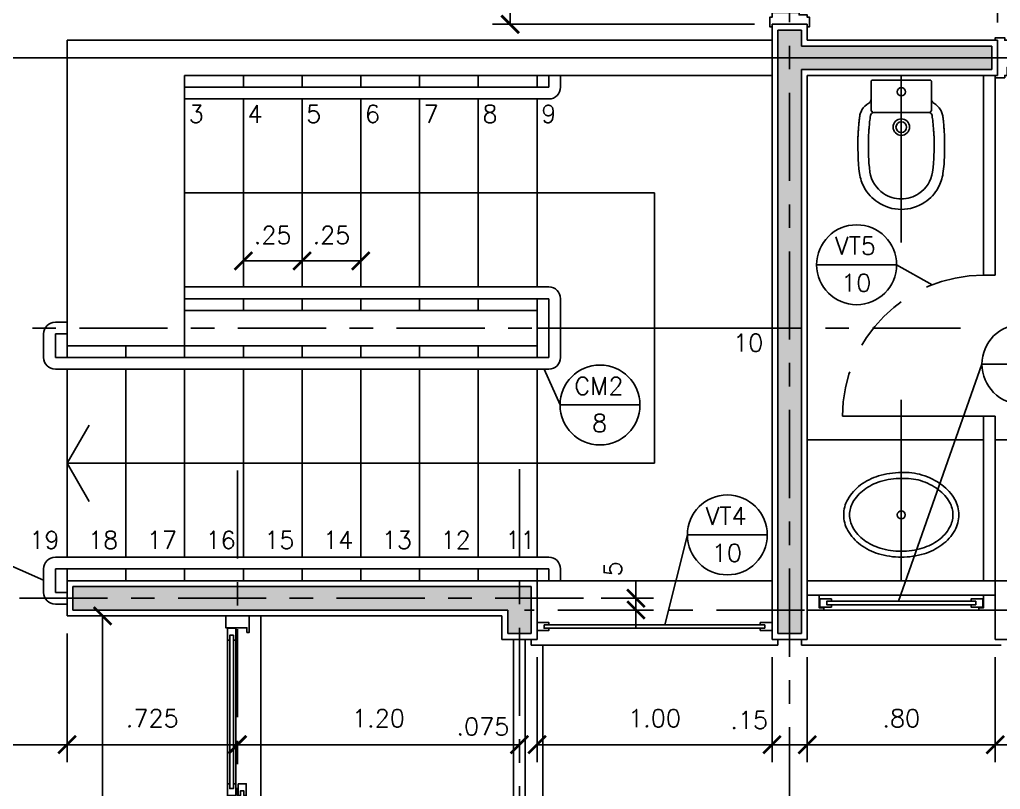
# Model space of a CAD drawing. Header units: millimetres. Extents: x 128 to 761, y 122 to 191.
# Drawn here: x 211.787 to 215.961, y 127.274 to 130.55 of the extents above; entities that cross this region are included whole.
import ezdxf

# ---------------------------------------------------------------- set-up
doc = ezdxf.new("R2010")
doc.units = ezdxf.units.MM
doc.linetypes.add('CENTER', pattern=[0.6, 0.375, -0.075, 0.075, -0.075])
doc.linetypes.add('HIDDEN', pattern=[0.375, 0.25, -0.125])
for name, color, linetype in [('ALV', 5, 'Continuous'), ('CAIX', 2, 'Continuous'), ('CAIXN', 7, 'Continuous'), ('COTAS', 1, 'Continuous'), ('EIXOS', 141, 'CENTER'), ('LVISTA02', 1, 'Continuous'), ('NOTAS', 2, 'Continuous'), ('PEÇAS', 7, 'Continuous'), ('PEÇAS50', 8, 'Continuous'), ('REVEST', 2, 'Continuous'), ('SOLID', 8, 'Continuous')]:
    doc.layers.add(name, color=color, linetype=linetype)
doc.styles.add('60-50', font='romans.shx', dxfattribs={"height": 0.075})
doc.dimstyles.new('50', dxfattribs={"dimtxt": 0.1, "dimasz": 2.5, "dimexe": 1.25, "dimexo": 0.625, "dimgap": 0.075, "dimtad": 1, "dimzin": 0, "dimdsep": 46, "dimtxsty": '60-50', "dimcen": 2.5, "dimclrt": 3, "dimadec": 0, "dimazin": 0, "dimtfac": 1, "dimtmove": 0, "dimatfit": 3, "dimfxl": 1, "dimarcsym": 0})

# ---------------------------------------------------------------- blocks, each defined once
blk = doc.blocks.new('_ARCHTICK')
at = {"color": 0, "linetype": 'ByBlock', "const_width": 0.15}
blk.add_lwpolyline([(-0.5, -0.5), (0.5, 0.5)], dxfattribs=at)
blk = doc.blocks.new('*D217')
at = {"layer": 'COTAS', "color": 0, "lineweight": -2}
for p, q in [((211.2073, 130.3871), (221.2799, 130.3871)), ((221.2049, 128.0371), (221.2049, 130.3871))]:
    blk.add_line(p, q, dxfattribs=at)
at = {"layer": 'DEFPOINTS', "color": 0}
for p in [(211.1323, 130.3871), (221.2049, 130.3871), (221.4206, 128.0371)]:
    blk.add_point(p, dxfattribs=at)
at = {"layer": 'COTAS', "color": 0, "lineweight": -2, "xscale": 0.075, "yscale": 0.075, "zscale": 0.075}
for p, rotation in [((221.2049, 130.3871), 90), ((221.2049, 128.0371), 270)]:
    blk.add_blockref('_ARCHTICK', p, dxfattribs=dict(at, rotation=rotation))
at = {"layer": 'COTAS', "color": 3, "insert": (221.0924, 129.2121), "char_height": 0.075, "attachment_point": 5, "rotation": 90, "style": '60-50'}
blk.add_mtext('2.35', dxfattribs=at)
blk = doc.blocks.new('*D218')
at = {"layer": 'COTAS', "color": 0, "lineweight": -2}
for p, q in [((214.4099, 128.0871), (214.4099, 128.1621)), ((214.2611, 128.0871), (214.4849, 128.0871)), ((214.4099, 128.0871), (214.4099, 128.0371)), ((214.2611, 128.0371), (214.4849, 128.0371)), ((214.4099, 128.0371), (214.4099, 127.9621))]:
    blk.add_line(p, q, dxfattribs=at)
at = {"layer": 'DEFPOINTS', "color": 0}
for p in [(214.1861, 128.0871), (214.1861, 128.0371), (214.4099, 128.0371)]:
    blk.add_point(p, dxfattribs=at)
at = {"layer": 'COTAS', "color": 0, "lineweight": -2, "xscale": 0.075, "yscale": 0.075, "zscale": 0.075}
for p, rotation in [((214.4099, 128.0871), 270), ((214.4099, 128.0371), 90)]:
    blk.add_blockref('_ARCHTICK', p, dxfattribs=dict(at, rotation=rotation))
at = {"layer": 'COTAS', "color": 3, "insert": (214.3116, 128.2126), "char_height": 0.075, "attachment_point": 5, "rotation": 90, "style": '60-50'}
blk.add_mtext('5', dxfattribs=at)
blk = doc.blocks.new('*D242')
at = {"layer": 'COTAS', "color": 0, "lineweight": -2}
for p, q in [((215.949, 130.5371), (215.949, 130.969)), ((215.064, 130.894), (215.949, 130.894))]:
    blk.add_line(p, q, dxfattribs=at)
at = {"layer": 'DEFPOINTS', "color": 0}
for p in [(215.064, 130.894), (215.949, 130.894), (215.949, 130.4621)]:
    blk.add_point(p, dxfattribs=at)
at = {"layer": 'COTAS', "color": 0, "lineweight": -2, "xscale": 0.075, "yscale": 0.075, "zscale": 0.075, "rotation": 180}
blk.add_blockref('_ARCHTICK', (215.064, 130.894), dxfattribs=at)
at = {"layer": 'COTAS', "color": 0, "lineweight": -2, "xscale": 0.075, "yscale": 0.075, "zscale": 0.075}
blk.add_blockref('_ARCHTICK', (215.949, 130.894), dxfattribs=at)
at = {"layer": 'COTAS', "color": 3, "insert": (215.5065, 131.0065), "char_height": 0.075, "attachment_point": 5, "style": '60-50'}
blk.add_mtext('.885', dxfattribs=at)
blk = doc.blocks.new('*D243')
at = {"layer": 'COTAS', "color": 0, "lineweight": -2}
for p, q in [((216.749, 130.5371), (216.749, 130.969)), ((215.949, 130.894), (216.749, 130.894))]:
    blk.add_line(p, q, dxfattribs=at)
at = {"layer": 'DEFPOINTS', "color": 0}
for p in [(216.749, 130.894), (215.949, 130.4621), (216.749, 130.4621)]:
    blk.add_point(p, dxfattribs=at)
at = {"layer": 'COTAS', "color": 0, "lineweight": -2, "xscale": 0.075, "yscale": 0.075, "zscale": 0.075, "rotation": 180}
blk.add_blockref('_ARCHTICK', (215.949, 130.894), dxfattribs=at)
at = {"layer": 'COTAS', "color": 0, "lineweight": -2, "xscale": 0.075, "yscale": 0.075, "zscale": 0.075}
blk.add_blockref('_ARCHTICK', (216.749, 130.894), dxfattribs=at)
at = {"layer": 'COTAS', "color": 3, "insert": (216.349, 131.0065), "char_height": 0.075, "attachment_point": 5, "style": '60-50'}
blk.add_mtext('.80', dxfattribs=at)
blk = doc.blocks.new('*D246')
at = {"layer": 'COTAS', "color": 0, "lineweight": -2}
for p, q in [((211.989, 127.9371), (211.989, 127.3892)), ((210.914, 127.4642), (211.989, 127.4642))]:
    blk.add_line(p, q, dxfattribs=at)
at = {"layer": 'DEFPOINTS', "color": 0}
for p in [(210.914, 128.5234), (211.989, 128.0121), (211.989, 127.4642)]:
    blk.add_point(p, dxfattribs=at)
at = {"layer": 'COTAS', "color": 0, "lineweight": -2, "xscale": 0.075, "yscale": 0.075, "zscale": 0.075, "rotation": 180}
blk.add_blockref('_ARCHTICK', (210.914, 127.4642), dxfattribs=at)
at = {"layer": 'COTAS', "color": 0, "lineweight": -2, "xscale": 0.075, "yscale": 0.075, "zscale": 0.075}
blk.add_blockref('_ARCHTICK', (211.989, 127.4642), dxfattribs=at)
at = {"layer": 'COTAS', "color": 3, "insert": (211.4515, 127.5767), "char_height": 0.075, "attachment_point": 5, "style": '60-50'}
blk.add_mtext('1.075', dxfattribs=at)
blk = doc.blocks.new('*D247')
at = {"layer": 'COTAS', "color": 0, "lineweight": -2}
blk.add_line((211.989, 127.4642), (212.714, 127.4642), dxfattribs=at)
at = {"layer": 'DEFPOINTS', "color": 0}
for p in [(211.989, 128.0121), (212.714, 127.4642), (212.714, 127.4642)]:
    blk.add_point(p, dxfattribs=at)
at = {"layer": 'COTAS', "color": 0, "lineweight": -2, "xscale": 0.075, "yscale": 0.075, "zscale": 0.075, "rotation": 180}
blk.add_blockref('_ARCHTICK', (211.989, 127.4642), dxfattribs=at)
at = {"layer": 'COTAS', "color": 0, "lineweight": -2, "xscale": 0.075, "yscale": 0.075, "zscale": 0.075}
blk.add_blockref('_ARCHTICK', (212.714, 127.4642), dxfattribs=at)
at = {"layer": 'COTAS', "color": 3, "insert": (212.3515, 127.5767), "char_height": 0.075, "attachment_point": 5, "style": '60-50'}
blk.add_mtext('.725', dxfattribs=at)
blk = doc.blocks.new('*D248')
at = {"layer": 'COTAS', "color": 0, "lineweight": -2}
blk.add_line((212.714, 127.4642), (213.914, 127.4642), dxfattribs=at)
at = {"layer": 'DEFPOINTS', "color": 0}
for p in [(212.714, 127.4642), (213.914, 127.4642), (213.914, 127.4642)]:
    blk.add_point(p, dxfattribs=at)
at = {"layer": 'COTAS', "color": 0, "lineweight": -2, "xscale": 0.075, "yscale": 0.075, "zscale": 0.075, "rotation": 180}
blk.add_blockref('_ARCHTICK', (212.714, 127.4642), dxfattribs=at)
at = {"layer": 'COTAS', "color": 0, "lineweight": -2, "xscale": 0.075, "yscale": 0.075, "zscale": 0.075}
blk.add_blockref('_ARCHTICK', (213.914, 127.4642), dxfattribs=at)
at = {"layer": 'COTAS', "color": 3, "insert": (213.314, 127.5767), "char_height": 0.075, "attachment_point": 5, "style": '60-50'}
blk.add_mtext('1.20', dxfattribs=at)
blk = doc.blocks.new('*D249')
at = {"layer": 'COTAS', "color": 0, "lineweight": -2}
for p, q in [((213.989, 127.8371), (213.989, 127.3892)), ((213.914, 127.4642), (213.839, 127.4642)), ((213.989, 127.4642), (214.064, 127.4642))]:
    blk.add_line(p, q, dxfattribs=at)
at = {"layer": 'DEFPOINTS', "color": 0}
for p in [(213.989, 127.9121), (213.914, 127.4642), (213.989, 127.4642)]:
    blk.add_point(p, dxfattribs=at)
at = {"layer": 'COTAS', "color": 0, "lineweight": -2, "xscale": 0.075, "yscale": 0.075, "zscale": 0.075}
blk.add_blockref('_ARCHTICK', (213.914, 127.4642), dxfattribs=at)
at = {"layer": 'COTAS', "color": 0, "lineweight": -2, "xscale": 0.075, "yscale": 0.075, "zscale": 0.075, "rotation": 180}
blk.add_blockref('_ARCHTICK', (213.989, 127.4642), dxfattribs=at)
at = {"layer": 'COTAS', "color": 3, "insert": (213.7587, 127.5416), "char_height": 0.075, "attachment_point": 5, "style": '60-50'}
blk.add_mtext('.075', dxfattribs=at)
blk = doc.blocks.new('*D250')
at = {"layer": 'COTAS', "color": 0, "lineweight": -2}
for p, q in [((214.989, 127.8371), (214.989, 127.3892)), ((213.989, 127.4642), (214.989, 127.4642))]:
    blk.add_line(p, q, dxfattribs=at)
at = {"layer": 'DEFPOINTS', "color": 0}
for p in [(213.989, 127.9121), (214.989, 127.9121), (214.989, 127.4642)]:
    blk.add_point(p, dxfattribs=at)
at = {"layer": 'COTAS', "color": 0, "lineweight": -2, "xscale": 0.075, "yscale": 0.075, "zscale": 0.075, "rotation": 180}
blk.add_blockref('_ARCHTICK', (213.989, 127.4642), dxfattribs=at)
at = {"layer": 'COTAS', "color": 0, "lineweight": -2, "xscale": 0.075, "yscale": 0.075, "zscale": 0.075}
blk.add_blockref('_ARCHTICK', (214.989, 127.4642), dxfattribs=at)
at = {"layer": 'COTAS', "color": 3, "insert": (214.489, 127.5767), "char_height": 0.075, "attachment_point": 5, "style": '60-50'}
blk.add_mtext('1.00', dxfattribs=at)
blk = doc.blocks.new('*D251')
at = {"layer": 'COTAS', "color": 0, "lineweight": -2}
for p, q in [((215.139, 127.8371), (215.139, 127.3892)), ((214.989, 127.4642), (215.139, 127.4642))]:
    blk.add_line(p, q, dxfattribs=at)
at = {"layer": 'DEFPOINTS', "color": 0}
for p in [(214.989, 127.9121), (215.139, 127.9121), (215.139, 127.4642)]:
    blk.add_point(p, dxfattribs=at)
at = {"layer": 'COTAS', "color": 0, "lineweight": -2, "xscale": 0.075, "yscale": 0.075, "zscale": 0.075, "rotation": 180}
blk.add_blockref('_ARCHTICK', (214.989, 127.4642), dxfattribs=at)
at = {"layer": 'COTAS', "color": 0, "lineweight": -2, "xscale": 0.075, "yscale": 0.075, "zscale": 0.075}
blk.add_blockref('_ARCHTICK', (215.139, 127.4642), dxfattribs=at)
at = {"layer": 'COTAS', "color": 3, "insert": (214.8918, 127.5693), "char_height": 0.075, "attachment_point": 5, "style": '60-50'}
blk.add_mtext('.15', dxfattribs=at)
blk = doc.blocks.new('*D252')
at = {"layer": 'COTAS', "color": 0, "lineweight": -2}
for p, q in [((215.939, 127.8371), (215.939, 127.3892)), ((215.139, 127.4642), (215.939, 127.4642))]:
    blk.add_line(p, q, dxfattribs=at)
at = {"layer": 'DEFPOINTS', "color": 0}
for p in [(215.139, 127.9121), (215.939, 127.9121), (215.939, 127.4642)]:
    blk.add_point(p, dxfattribs=at)
at = {"layer": 'COTAS', "color": 0, "lineweight": -2, "xscale": 0.075, "yscale": 0.075, "zscale": 0.075, "rotation": 180}
blk.add_blockref('_ARCHTICK', (215.139, 127.4642), dxfattribs=at)
at = {"layer": 'COTAS', "color": 0, "lineweight": -2, "xscale": 0.075, "yscale": 0.075, "zscale": 0.075}
blk.add_blockref('_ARCHTICK', (215.939, 127.4642), dxfattribs=at)
at = {"layer": 'COTAS', "color": 3, "insert": (215.539, 127.5767), "char_height": 0.075, "attachment_point": 5, "style": '60-50'}
blk.add_mtext('.80', dxfattribs=at)
blk = doc.blocks.new('*D253')
at = {"layer": 'COTAS', "color": 0, "lineweight": -2}
for p, q in [((216.939, 127.8371), (216.939, 127.3892)), ((215.939, 127.4642), (216.939, 127.4642))]:
    blk.add_line(p, q, dxfattribs=at)
at = {"layer": 'DEFPOINTS', "color": 0}
for p in [(215.939, 127.9121), (216.939, 127.9121), (216.939, 127.4642)]:
    blk.add_point(p, dxfattribs=at)
at = {"layer": 'COTAS', "color": 0, "lineweight": -2, "xscale": 0.075, "yscale": 0.075, "zscale": 0.075, "rotation": 180}
blk.add_blockref('_ARCHTICK', (215.939, 127.4642), dxfattribs=at)
at = {"layer": 'COTAS', "color": 0, "lineweight": -2, "xscale": 0.075, "yscale": 0.075, "zscale": 0.075}
blk.add_blockref('_ARCHTICK', (216.939, 127.4642), dxfattribs=at)
at = {"layer": 'COTAS', "color": 3, "insert": (216.439, 127.5767), "char_height": 0.075, "attachment_point": 5, "style": '60-50'}
blk.add_mtext('1.00', dxfattribs=at)
blk = doc.blocks.new('*D278')
at = {"layer": 'COTAS', "color": 0, "lineweight": -2}
for p, q in [((212.739, 129.4871), (212.739, 129.5979)), ((212.989, 129.4871), (212.989, 129.5979)), ((212.739, 129.5229), (212.989, 129.5229))]:
    blk.add_line(p, q, dxfattribs=at)
at = {"layer": 'DEFPOINTS', "color": 0}
for p in [(212.989, 129.5229), (212.739, 129.4121), (212.989, 129.4121)]:
    blk.add_point(p, dxfattribs=at)
at = {"layer": 'COTAS', "color": 0, "lineweight": -2, "xscale": 0.075, "yscale": 0.075, "zscale": 0.075, "rotation": 180}
blk.add_blockref('_ARCHTICK', (212.739, 129.5229), dxfattribs=at)
at = {"layer": 'COTAS', "color": 0, "lineweight": -2, "xscale": 0.075, "yscale": 0.075, "zscale": 0.075}
blk.add_blockref('_ARCHTICK', (212.989, 129.5229), dxfattribs=at)
at = {"layer": 'COTAS', "color": 3, "insert": (212.864, 129.6325), "char_height": 0.075, "attachment_point": 5, "style": '60-50'}
blk.add_mtext('.25', dxfattribs=at)
blk = doc.blocks.new('*D279')
at = {"layer": 'COTAS', "color": 0, "lineweight": -2}
for p, q in [((213.239, 129.4871), (213.239, 129.5979)), ((212.989, 129.5229), (213.239, 129.5229))]:
    blk.add_line(p, q, dxfattribs=at)
at = {"layer": 'DEFPOINTS', "color": 0}
for p in [(213.239, 129.5229), (212.989, 129.4121), (213.239, 129.4121)]:
    blk.add_point(p, dxfattribs=at)
at = {"layer": 'COTAS', "color": 0, "lineweight": -2, "xscale": 0.075, "yscale": 0.075, "zscale": 0.075, "rotation": 180}
blk.add_blockref('_ARCHTICK', (212.989, 129.5229), dxfattribs=at)
at = {"layer": 'COTAS', "color": 0, "lineweight": -2, "xscale": 0.075, "yscale": 0.075, "zscale": 0.075}
blk.add_blockref('_ARCHTICK', (213.239, 129.5229), dxfattribs=at)
at = {"layer": 'COTAS', "color": 3, "insert": (213.114, 129.6325), "char_height": 0.075, "attachment_point": 5, "style": '60-50'}
blk.add_mtext('.25', dxfattribs=at)
blk = doc.blocks.new('*D291')
at = {"layer": 'COTAS', "color": 0, "lineweight": -2}
for p, q in [((213.8746, 131.4296), (213.8746, 130.5296)), ((214.914, 130.5296), (213.7996, 130.5296))]:
    blk.add_line(p, q, dxfattribs=at)
at = {"layer": 'DEFPOINTS', "color": 0}
for p in [(214.989, 131.4296), (213.8746, 130.5296), (214.989, 130.5296)]:
    blk.add_point(p, dxfattribs=at)
at = {"layer": 'COTAS', "color": 0, "lineweight": -2, "xscale": 0.075, "yscale": 0.075, "zscale": 0.075}
for p, rotation in [((213.8746, 131.4296), 90), ((213.8746, 130.5296), 270)]:
    blk.add_blockref('_ARCHTICK', p, dxfattribs=dict(at, rotation=rotation))
at = {"layer": 'COTAS', "color": 3, "insert": (213.7621, 130.9796), "char_height": 0.075, "attachment_point": 5, "rotation": 90, "style": '60-50'}
blk.add_mtext('.90', dxfattribs=at)
blk = doc.blocks.new('*D293')
at = {"layer": 'COTAS', "color": 0, "lineweight": -2}
blk.add_line((212.1402, 125.1621), (212.1402, 128.0121), dxfattribs=at)
at = {"layer": 'DEFPOINTS', "color": 0}
for p in [(212.1402, 128.0121), (212.1402, 128.0121), (212.1402, 125.1621)]:
    blk.add_point(p, dxfattribs=at)
at = {"layer": 'COTAS', "color": 0, "lineweight": -2, "xscale": 0.075, "yscale": 0.075, "zscale": 0.075}
for p, rotation in [((212.1402, 128.0121), 90), ((212.1402, 125.1621), 270)]:
    blk.add_blockref('_ARCHTICK', p, dxfattribs=dict(at, rotation=rotation))
at = {"layer": 'COTAS', "color": 3, "insert": (212.0277, 126.5871), "char_height": 0.075, "attachment_point": 5, "rotation": 90, "style": '60-50'}
blk.add_mtext('2.85', dxfattribs=at)

msp = doc.modelspace()

# ---------------------------------------------------------------- hatches: boundary and pattern name
at = {"layer": 'SOLID'}
h = msp.add_hatch(color=256, dxfattribs=at)
h.paths.add_polyline_path([(215.014, 131.4871), (215.014, 131.4546), (215.114, 131.4546), (215.114, 135.8271), (215.014, 135.8271), (215.014, 131.5871), (211.964, 131.5871), (211.964, 131.4871)])
h.paths.add_polyline_path([(215.014, 127.9371), (215.114, 127.9371), (215.114, 130.3371), (215.924, 130.3371), (215.924, 130.4371), (215.114, 130.4371), (215.114, 130.5046), (215.014, 130.5046)])
h = msp.add_hatch(color=256, dxfattribs=at)
h.paths.add_polyline_path([(212.014, 128.1371), (212.014, 128.0371), (213.864, 128.0371), (213.864, 127.9371), (213.964, 127.9371), (213.964, 128.1371)])
h.paths.add_polyline_path([(209.064, 125.1371), (209.064, 124.9371), (212.764, 124.9371), (212.764, 125.1371)])

# ---------------------------------------------------------------- linework, layer by layer
at = {"layer": 'ALV'}
for p, q in [((215.014, 127.9371), (215.014, 130.5046)), ((215.014, 130.5046), (215.114, 130.5046)), ((215.114, 130.5046), (215.114, 130.4371)), ((215.924, 130.4371), (215.114, 130.4371)), ((215.924, 130.4371), (215.924, 130.3371)), ((215.114, 127.9371), (215.114, 130.3371)), ((215.924, 130.3371), (215.114, 130.3371)), ((212.014, 128.0371), (212.014, 128.1371)), ((213.964, 128.1371), (212.014, 128.1371)), ((213.964, 128.1371), (213.964, 127.9371)), ((213.864, 128.0371), (212.014, 128.0371)), ((213.864, 127.9371), (213.864, 128.0371)), ((213.964, 127.9371), (213.864, 127.9371)), ((215.114, 127.9371), (215.014, 127.9371))]:
    msp.add_line(p, q, dxfattribs=at)
at = {"layer": 'CAIX'}
for p, q in [((214.039, 130.2621), (214.039, 130.3121)), ((214.089, 130.2621), (214.089, 130.3121)), ((215.889, 130.3121), (215.889, 129.4621)), ((215.939, 130.3121), (215.939, 129.4621)), ((214.039, 130.2621), (212.489, 130.2621)), ((214.039, 130.2121), (212.489, 130.2121)), ((215.939, 129.4621), (215.889, 129.4621)), ((214.039, 129.4121), (212.489, 129.4121)), ((214.039, 129.3621), (212.489, 129.3621)), ((214.039, 129.3621), (214.039, 129.1121)), ((214.089, 129.3621), (214.089, 129.1121)), ((211.989, 129.2621), (211.939, 129.2621)), ((211.889, 129.1121), (211.889, 129.2121)), ((211.939, 129.1121), (211.939, 129.2121)), ((211.989, 129.2121), (211.939, 129.2121)), ((214.039, 129.1121), (211.939, 129.1121)), ((214.039, 129.0621), (211.939, 129.0621)), ((215.939, 128.8621), (215.289, 128.8621)), ((215.889, 128.8621), (215.889, 128.1621)), ((215.939, 128.8621), (215.939, 128.1621)), ((214.039, 128.2621), (211.939, 128.2621)), ((211.889, 128.2121), (211.889, 128.1121)), ((214.039, 128.2121), (211.939, 128.2121)), ((211.939, 128.2121), (211.939, 128.1121)), ((214.039, 128.2121), (214.039, 128.1621)), ((214.089, 128.2121), (214.089, 128.1621)), ((211.989, 128.1121), (211.939, 128.1121)), ((211.989, 128.0621), (211.939, 128.0621)), ((215.8362, 128.0746), (215.2417, 128.0746)), ((215.8362, 128.0596), (215.2417, 128.0596)), ((214.939, 127.9746), (214.039, 127.9746)), ((214.939, 127.9846), (214.989, 127.9846)), ((214.939, 127.9746), (214.939, 127.9846)), ((214.959, 127.9746), (214.939, 127.9746)), ((214.959, 127.9596), (214.959, 127.9746)), ((214.939, 127.9596), (214.039, 127.9596)), ((214.939, 127.9496), (214.939, 127.9596)), ((214.939, 127.9596), (214.959, 127.9596)), ((214.989, 127.9496), (214.939, 127.9496)), ((212.6815, 127.9096), (212.6815, 127.2977)), ((212.6965, 127.9096), (212.6965, 127.2977)), ((213.889, 125.0121), (213.889, 127.9121)), ((213.939, 124.9621), (213.939, 127.9121))]:
    msp.add_line(p, q, dxfattribs=at)
at = {"layer": 'CAIX', "color": 1}
for p, q in [((215.189, 128.0998), (215.889, 128.0998)), ((215.209, 128.0371), (215.869, 128.0371)), ((212.6715, 127.9096), (212.6715, 127.2977)), ((212.7065, 127.9096), (212.7065, 127.2977))]:
    msp.add_line(p, q, dxfattribs=at)
at = {"layer": 'CAIX'}
for points in [[(215.139, 130.5196), (215.149, 130.5196), (215.149, 130.5596), (215.139, 130.5596), (215.139, 130.5696), (215.104, 130.5696), (215.104, 130.5796), (214.989, 130.5796), (214.989, 130.5596), (214.979, 130.5596), (214.979, 130.5196), (214.989, 130.5196)], [(215.939, 130.3121), (215.939, 130.3021), (215.979, 130.3021), (215.979, 130.3121), (215.989, 130.3121), (215.989, 130.3471), (215.999, 130.3471), (215.999, 130.4621), (215.979, 130.4621), (215.979, 130.4721), (215.939, 130.4721), (215.939, 130.4621)], [(215.139, 128.0371), (215.209, 128.0371), (215.209, 128.0471), (215.189, 128.0471), (215.189, 128.0998), (215.139, 128.0998)], [(215.939, 128.0371), (215.869, 128.0371), (215.869, 128.0471), (215.889, 128.0471), (215.889, 128.0998), (215.939, 128.0998)], [(212.764, 128.0121), (212.764, 127.9421), (212.754, 127.9421), (212.754, 127.9621), (212.664, 127.9621), (212.664, 128.0121)]]:
    msp.add_lwpolyline(points, dxfattribs=at)
for points in [[(215.1917, 128.0846), (215.2417, 128.0846), (215.2417, 128.0746), (215.2217, 128.0746), (215.2217, 128.0596), (215.2417, 128.0596), (215.2417, 128.0496), (215.1917, 128.0496)], [(215.8862, 128.0846), (215.8362, 128.0846), (215.8362, 128.0746), (215.8562, 128.0746), (215.8562, 128.0596), (215.8362, 128.0596), (215.8362, 128.0496), (215.8862, 128.0496)], [(214.019, 127.9746), (214.039, 127.9746), (214.039, 127.9846), (213.989, 127.9846), (213.989, 127.9496), (214.039, 127.9496), (214.039, 127.9596), (214.019, 127.9596)], [(212.7065, 127.9596), (212.7065, 127.9096), (212.6965, 127.9096), (212.6965, 127.9296), (212.6815, 127.9296), (212.6815, 127.9096), (212.6715, 127.9096), (212.6715, 127.9596)], [(212.7065, 127.2477), (212.7065, 127.2977), (212.6965, 127.2977), (212.6965, 127.2777), (212.6815, 127.2777), (212.6815, 127.2977), (212.6715, 127.2977), (212.6715, 127.2477)], [(212.7165, 127.2977), (212.7165, 127.2477), (212.7265, 127.2477), (212.7265, 127.2677), (212.7415, 127.2677), (212.7415, 127.2477), (212.7515, 127.2477), (212.7515, 127.2977)]]:
    msp.add_lwpolyline(points, close=True, dxfattribs=at)
for centre, start, end in [((214.039, 130.2621), 270, 0), ((214.039, 129.3621), 360, 90), ((211.939, 129.2121), 90, 180), ((211.939, 129.1121), 180, 270), ((214.039, 129.1121), 270, 0), ((211.939, 128.2121), 90, 180), ((214.039, 128.2121), 360, 90), ((211.939, 128.1121), 180, 270)]:
    msp.add_arc(centre, 0.05, start, end, dxfattribs=at)
at = {"layer": 'CAIX', "color": 8, "linetype": 'HIDDEN'}
msp.add_arc((215.889, 128.8621), 0.6, 90, 180, dxfattribs=at)
at = {"layer": 'CAIXN', "color": 8, "ltscale": 0.5}
for p, q in [((215.1789, 129.5063), (215.5189, 129.5063)), ((215.5189, 129.5063), (215.6704, 129.4209)), ((214.0868, 128.9097), (214.0186, 129.0621)), ((215.8823, 129.0832), (215.5268, 128.0746)), ((215.8823, 129.0832), (216.2223, 129.0832)), ((214.0868, 128.9097), (214.4268, 128.9097)), ((214.6286, 128.3569), (214.5329, 127.9746)), ((214.6286, 128.3569), (214.9686, 128.3569)), ((211.5624, 128.3084), (211.889, 128.1644))]:
    msp.add_line(p, q, dxfattribs=at)
for centre in [(215.3489, 129.5063), (216.0523, 129.0832), (214.2568, 128.9097), (214.7986, 128.3569)]:
    msp.add_circle(centre, 0.17, dxfattribs=at)
at = {"layer": 'EIXOS'}
for p, q in [((215.064, 124.4635), (215.064, 137.9504)), ((221.2022, 130.3871), (208.1417, 130.3871)), ((215.7911, 129.2371), (211.2281, 129.2371)), ((212.714, 128.6311), (212.714, 124.4648)), ((213.914, 128.6371), (213.914, 124.4635)), ((214.1861, 128.0871), (211.3527, 128.0871)), ((221.2022, 128.0371), (213.9349, 128.0371))]:
    msp.add_line(p, q, dxfattribs=at)
at = {"layer": 'LVISTA02', "color": 2}
for p, q in [((211.989, 129.1621), (211.989, 130.4621)), ((214.989, 130.4621), (211.989, 130.4621)), ((214.989, 130.3121), (212.489, 130.3121)), ((212.489, 129.1621), (212.489, 130.3121)), ((213.989, 129.3121), (212.489, 129.3121)), ((213.989, 129.1621), (213.989, 129.3121)), ((213.989, 129.1621), (211.989, 129.1621))]:
    msp.add_line(p, q, dxfattribs=at)
at = {"layer": 'LVISTA02'}
for p, q in [((212.739, 130.2621), (212.739, 130.3121)), ((212.989, 130.2621), (212.989, 130.3121)), ((213.239, 130.2621), (213.239, 130.3121)), ((213.489, 130.2621), (213.489, 130.3121)), ((213.739, 130.2621), (213.739, 130.3121)), ((213.989, 130.2621), (213.989, 130.3121)), ((212.739, 129.4121), (212.739, 130.2121)), ((212.989, 129.4121), (212.989, 130.2121)), ((213.239, 129.4121), (213.239, 130.2121)), ((213.489, 129.4121), (213.489, 130.2121)), ((213.739, 129.4121), (213.739, 130.2121)), ((213.989, 129.4121), (213.989, 130.2121)), ((212.739, 129.3121), (212.739, 129.3621)), ((212.989, 129.3121), (212.989, 129.3621)), ((213.239, 129.3121), (213.239, 129.3621)), ((213.489, 129.3121), (213.489, 129.3621)), ((213.739, 129.3121), (213.739, 129.3621)), ((213.989, 129.3121), (213.989, 129.3621)), ((213.989, 129.2371), (214.989, 129.2371)), ((211.989, 129.1121), (211.989, 129.1621)), ((212.239, 129.1121), (212.239, 129.1621)), ((212.489, 129.1121), (212.489, 129.1621)), ((212.739, 129.1121), (212.739, 129.1621)), ((212.989, 129.1121), (212.989, 129.1621)), ((213.239, 129.1121), (213.239, 129.1621)), ((213.489, 129.1121), (213.489, 129.1621)), ((213.739, 129.1121), (213.739, 129.1621)), ((213.989, 129.1121), (213.989, 129.1621)), ((211.989, 128.2621), (211.989, 129.0621)), ((212.239, 128.2621), (212.239, 129.0621)), ((212.489, 128.2621), (212.489, 129.0621)), ((212.739, 128.2621), (212.739, 129.0621)), ((212.989, 128.2621), (212.989, 129.0621)), ((213.239, 128.2621), (213.239, 129.0621)), ((213.489, 128.2621), (213.489, 129.0621)), ((213.739, 128.2621), (213.739, 129.0621)), ((213.989, 128.2621), (213.989, 129.0621)), ((215.889, 128.7621), (215.139, 128.7621)), ((216.939, 128.7621), (215.939, 128.7621)), ((211.989, 128.1621), (211.989, 128.2121)), ((212.239, 128.1621), (212.239, 128.2121)), ((212.489, 128.1621), (212.489, 128.2121)), ((212.739, 128.1621), (212.739, 128.2121)), ((212.989, 128.1621), (212.989, 128.2121)), ((213.239, 128.1621), (213.239, 128.2121)), ((213.489, 128.1621), (213.489, 128.2121)), ((213.739, 128.1621), (213.739, 128.2121)), ((213.989, 128.1621), (213.989, 128.2121)), ((214.989, 128.1621), (213.989, 128.1621)), ((215.939, 128.1621), (215.139, 128.1621)), ((212.814, 128.0121), (212.814, 125.1371)), ((213.964, 127.9121), (213.964, 127.8871)), ((215.014, 127.9121), (215.014, 127.8871)), ((215.114, 127.9121), (215.114, 127.8871)), ((215.014, 127.8871), (213.964, 127.8871)), ((214.014, 124.8871), (214.014, 127.8871)), ((215.964, 127.8871), (215.114, 127.8871))]:
    msp.add_line(p, q, dxfattribs=at)
at = {"layer": 'NOTAS', "color": 7}
for p, q in [((212.489, 129.8121), (214.489, 129.8121)), ((214.489, 128.6621), (214.489, 129.8121)), ((211.989, 128.6621), (214.489, 128.6621))]:
    msp.add_line(p, q, dxfattribs=at)
at = {"layer": 'NOTAS'}
msp.add_lwpolyline([(212.0827, 128.4997), (211.989, 128.6621), (212.0827, 128.8245)], dxfattribs=at)
at = {"layer": 'PEÇAS', "color": 0, "linetype": 'ByBlock'}
for points in [[(215.539, 129.7421, 0.151271), (215.639, 129.7726, 0.125962), (215.6965, 129.8351, 0.09008), (215.7165, 129.8951), (215.719, 129.9151), (215.721, 129.9351, 0.004685), (215.7225, 129.9616, 0.00925), (215.723, 129.9751, 0.000115), (215.7234, 130.0132, 0.002343), (215.7235, 130.0151, 0.000782), (215.7235, 130.0281, 0.001444), (215.7235, 130.0351, 0.004804), (215.7233, 130.0455, 0.005206), (215.723, 130.0551, 0.005188), (215.7224, 130.0641, 0.002211), (215.721, 130.0851, 0.001932), (215.7203, 130.0934, 0.000736), (215.7185, 130.1151, 0.008336), (215.718, 130.1197, 0.001408), (215.7161, 130.1351, 0.000457), (215.7155, 130.1401, 0.054722), (215.7133, 130.1491, 0.029037), (215.7065, 130.1651, 0.123774), (215.6772, 130.1944, -0.261182), (215.667, 130.2101), (215.667, 130.2871, 0.439555), (215.6615, 130.2926), (215.539, 130.2926), (215.4165, 130.2926, 0.439555), (215.411, 130.2871), (215.411, 130.2101, -0.261182), (215.4007, 130.1944, 0.123774), (215.3715, 130.1651, 0.029037), (215.3646, 130.1491, 0.054722), (215.3625, 130.1401, 0.000457), (215.3618, 130.1351, 0.001408), (215.3599, 130.1197, 0.008336), (215.3595, 130.1151, 0.000736), (215.3576, 130.0934, 0.001932), (215.357, 130.0851, 0.002211), (215.3555, 130.0641, 0.005188), (215.355, 130.0551, 0.005206), (215.3546, 130.0455, 0.004804), (215.3545, 130.0351, 0.001444), (215.3544, 130.0281, 0.000782), (215.3545, 130.0151, 0.002343), (215.3545, 130.0132, 0.000115), (215.355, 129.9751, 0.00925), (215.3554, 129.9616, 0.004685), (215.357, 129.9351), (215.359, 129.9151), (215.3615, 129.8951, 0.09008), (215.3815, 129.8351, 0.125962), (215.439, 129.7726, 0.151271)], [(215.784, 128.4421, 0.129052), (215.7667, 128.5079, 0.106347), (215.7122, 128.5694, 0.084756), (215.6277, 128.6117, 0.089657), (215.539, 128.6221, 0.073988), (215.4422, 128.6077, 0.084756), (215.3657, 128.5694, 0.106347), (215.3112, 128.5079, 0.129052), (215.294, 128.4421, 0.129052), (215.3112, 128.3763, 0.106347), (215.3657, 128.3148, 0.084756), (215.4422, 128.2765, 0.073988), (215.539, 128.2621, 0.073988), (215.6357, 128.2765, 0.084756), (215.7122, 128.3148, 0.106347), (215.7667, 128.3763, 0.129052)]]:
    msp.add_lwpolyline(points, format="xyb", close=True, dxfattribs=at)
at = {"layer": 'PEÇAS50'}
for p, q in [((215.539, 129.6012), (215.539, 130.3121)), ((215.539, 128.1621), (215.539, 128.9314))]:
    msp.add_line(p, q, dxfattribs=at)
for points in [[(215.4175, 130.1576, -0.385098), (215.411, 130.1626), (215.411, 130.1641), (215.411, 130.2101)], [(215.6605, 130.1576, 0.385098), (215.6669, 130.1626), (215.667, 130.1641), (215.667, 130.2101)], [(215.5391, 129.7868, 0.152133), (215.6142, 129.8099, 0.000372), (215.6144, 129.81, 0.213243), (215.6721, 129.9011), (215.6745, 129.9201), (215.6764, 129.9389, 0.00456), (215.6779, 129.9639, 0.00925), (215.6782, 129.9757, 0.000115), (215.6787, 130.0138, 0.002343), (215.6787, 130.0152, 0.000782), (215.6788, 130.0281, 0.001444), (215.6787, 130.0348, 0.004804), (215.6786, 130.0444, 0.005206), (215.6783, 130.0531, 0.005188), (215.6778, 130.0611, 0.002211), (215.6764, 130.0817, 0.001932), (215.6757, 130.0897, 0.000736), (215.6739, 130.1113, 0.008336), (215.6736, 130.1144, 0.002483), (215.6702, 130.1411, 0.380805), (215.6561, 130.1541), (215.539, 130.1541), (215.4218, 130.1541, 0.380805), (215.4077, 130.1411, 0.002483), (215.4043, 130.1144, 0.008336), (215.404, 130.1113, 0.000736), (215.4022, 130.0897, 0.001932), (215.4015, 130.0817, 0.002211), (215.4001, 130.0611, 0.005188), (215.3996, 130.0531, 0.005206), (215.3993, 130.0444, 0.004804), (215.3992, 130.0348, 0.001444), (215.3991, 130.0281, 0.000782), (215.3992, 130.0152, 0.002343), (215.3992, 130.0138, 0.000115), (215.3997, 129.9757, 0.00925), (215.4, 129.9639, 0.00456), (215.4015, 129.9389), (215.4034, 129.9201), (215.4058, 129.9011, 0.213243), (215.4635, 129.81, 0.000372), (215.4637, 129.8099, 0.152133), (215.5388, 129.7868)]]:
    msp.add_lwpolyline(points, format="xyb", dxfattribs=at)
msp.add_lwpolyline([(215.759, 128.4421, 0.129052), (215.7449, 128.4956, 0.106347), (215.6974, 128.5492, 0.084756), (215.6205, 128.5878, 0.090518), (215.5397, 128.5971, 0.074629), (215.4495, 128.5838, 0.084756), (215.3805, 128.5492, 0.106347), (215.333, 128.4956, 0.129052), (215.319, 128.4421, 0.129052), (215.333, 128.3886, 0.106347), (215.3805, 128.335, 0.084756), (215.4495, 128.3004, 0.073988), (215.539, 128.2871, 0.073988), (215.6284, 128.3004, 0.084756), (215.6974, 128.335, 0.106347), (215.7449, 128.3886, 0.129052)], format="xyb", close=True, dxfattribs=at)
for centre, radius in [((215.539, 130.2426), 0.0175), ((215.539, 130.0921), 0.035), ((215.539, 130.0921), 0.0225), ((215.539, 128.4421), 0.0171)]:
    msp.add_circle(centre, radius, dxfattribs=at)
at = {"layer": 'REVEST'}
for p, q in [((214.989, 127.9121), (214.989, 130.5296)), ((214.989, 130.5296), (215.139, 130.5296)), ((215.139, 130.5296), (215.139, 130.4621)), ((215.949, 130.4621), (215.139, 130.4621)), ((215.949, 130.4621), (215.949, 130.3121)), ((215.139, 127.9121), (215.139, 130.3121)), ((215.949, 130.3121), (215.139, 130.3121)), ((211.989, 128.0121), (211.989, 128.1621)), ((213.989, 128.1621), (211.989, 128.1621)), ((213.989, 128.1621), (213.989, 127.9121)), ((215.939, 128.1621), (215.939, 127.9121)), ((215.939, 128.1621), (216.939, 128.1621)), ((213.839, 128.0121), (211.989, 128.0121)), ((213.839, 127.9121), (213.839, 128.0121)), ((213.989, 127.9121), (213.839, 127.9121)), ((215.139, 127.9121), (214.989, 127.9121)), ((216.939, 127.9121), (215.939, 127.9121))]:
    msp.add_line(p, q, dxfattribs=at)

# ---------------------------------------------------------------- texts
at = {"layer": 'CAIXN', "color": 2, "ltscale": 0.5, "char_height": 0.075, "attachment_point": 5, "style": '60-50'}
for s, insert in [('VT5', (215.3443, 129.5872)), ('10', (215.3471, 129.4295)), ('CM2', (214.2522, 128.9906)), ('8', (214.255, 128.8329)), ('VT4', (214.794, 128.4377)), ('10', (214.7968, 128.2801))]:
    msp.add_mtext(s, dxfattribs=dict(at, insert=insert))
at = {"layer": 'NOTAS', "color": 1, "style": '60-50'}
for s, p in [('3', (212.5064, 130.1109)), ('4', (212.7564, 130.1109)), ('5', (213.0064, 130.1109)), ('6', (213.2564, 130.1109)), ('7', (213.5064, 130.1109)), ('8', (213.7564, 130.1109)), ('9', (214.0064, 130.1109)), ('10', (214.8231, 129.1368)), ('19', (211.828, 128.2978)), ('18', (212.078, 128.2978)), ('17', (212.328, 128.2978)), ('16', (212.578, 128.2978)), ('15', (212.828, 128.2978)), ('14', (213.078, 128.2978)), ('13', (213.328, 128.2978)), ('12', (213.578, 128.2978)), ('11', (213.8532, 128.2978))]:
    msp.add_text(s, height=0.075, dxfattribs=at).set_placement(p)

# ---------------------------------------------------------------- dimensions: what is measured, and where the dimension line sits
at = {"layer": 'COTAS'}
for base, p1, p2, override, picture, middle in [((213.8746, 130.5296), (214.989, 131.4296), (214.989, 130.5296), {"dimasz": 0.075, "dimexe": 0.075, "dimexo": 0.075, "dimzin": 4, "dimblk1": 'ARCHTICK', "dimblk2": 'ARCHTICK', "dimsah": 1, "dimse1": 1, "dimtofl": 0, "dimtmove": 2}, '*D291', (213.7621, 130.9796)), ((221.2049, 130.3871), (221.4206, 128.0371), (211.1323, 130.3871), {"dimasz": 0.075, "dimexe": 0.075, "dimexo": 0.075, "dimzin": 4, "dimblk1": 'ARCHTICK', "dimblk2": 'ARCHTICK', "dimsah": 1, "dimse1": 1, "dimtmove": 2}, '*D217', (221.0924, 129.2121)), ((212.1402, 128.0121), (212.1402, 125.1621), (212.1402, 128.0121), {"dimasz": 0.075, "dimexe": 0.075, "dimexo": 0.075, "dimzin": 4, "dimblk1": 'ARCHTICK', "dimblk2": 'ARCHTICK', "dimsah": 1, "dimse1": 1, "dimtofl": 0, "dimtmove": 2}, '*D293', (212.0277, 126.5871))]:
    dim = msp.add_linear_dim(base=base, p1=p1, p2=p2, angle=90, dimstyle='50', override=override, dxfattribs=at)
    dim.commit()
    dim.dimension.update_dxf_attribs({"geometry": picture, "text_midpoint": middle})
for base, p1, p2, override, picture, middle in [((215.949, 130.894), (215.064, 130.894), (215.949, 130.4621), {"dimasz": 0.075, "dimexe": 0.075, "dimexo": 0.075, "dimdec": 3, "dimzin": 4, "dimblk1": 'ARCHTICK', "dimblk2": 'ARCHTICK', "dimsah": 1, "dimse1": 1, "dimtofl": 0, "dimtmove": 2}, '*D242', (215.5065, 131.0065)), ((216.749, 130.894), (215.949, 130.4621), (216.749, 130.4621), {"dimasz": 0.075, "dimexe": 0.075, "dimexo": 0.075, "dimzin": 4, "dimblk1": 'ARCHTICK', "dimblk2": 'ARCHTICK', "dimsah": 1, "dimse1": 1, "dimtofl": 0, "dimtmove": 2}, '*D243', (216.349, 131.0065)), ((211.989, 127.4642), (210.914, 128.5234), (211.989, 128.0121), {"dimasz": 0.075, "dimexe": 0.075, "dimexo": 0.075, "dimdec": 3, "dimzin": 4, "dimblk1": 'ARCHTICK', "dimblk2": 'ARCHTICK', "dimsah": 1, "dimse1": 1, "dimtofl": 0, "dimtmove": 2}, '*D246', (211.4515, 127.5767)), ((212.714, 127.4642), (211.989, 128.0121), (212.714, 127.4642), {"dimasz": 0.075, "dimexe": 0.075, "dimexo": 0.075, "dimdec": 3, "dimzin": 4, "dimblk1": 'ARCHTICK', "dimblk2": 'ARCHTICK', "dimsah": 1, "dimse1": 1, "dimtofl": 0, "dimtmove": 2}, '*D247', (212.3515, 127.5767)), ((214.989, 127.4642), (213.989, 127.9121), (214.989, 127.9121), {"dimasz": 0.075, "dimexe": 0.075, "dimexo": 0.075, "dimzin": 4, "dimblk1": 'ARCHTICK', "dimblk2": 'ARCHTICK', "dimsah": 1, "dimse1": 1, "dimtofl": 0, "dimtmove": 2}, '*D250', (214.489, 127.5767)), ((215.939, 127.4642), (215.139, 127.9121), (215.939, 127.9121), {"dimasz": 0.075, "dimexe": 0.075, "dimexo": 0.075, "dimzin": 4, "dimblk1": 'ARCHTICK', "dimblk2": 'ARCHTICK', "dimsah": 1, "dimse1": 1, "dimtofl": 0, "dimtmove": 2}, '*D252', (215.539, 127.5767)), ((216.939, 127.4642), (215.939, 127.9121), (216.939, 127.9121), {"dimasz": 0.075, "dimexe": 0.075, "dimexo": 0.075, "dimzin": 4, "dimblk1": 'ARCHTICK', "dimblk2": 'ARCHTICK', "dimsah": 1, "dimse1": 1, "dimtofl": 0, "dimtmove": 2}, '*D253', (216.439, 127.5767)), ((213.914, 127.4642), (212.714, 127.4642), (213.914, 127.4642), {"dimasz": 0.075, "dimexe": 0.075, "dimexo": 0.075, "dimzin": 4, "dimblk1": 'ARCHTICK', "dimblk2": 'ARCHTICK', "dimsah": 1, "dimse1": 1, "dimtofl": 0, "dimtmove": 2}, '*D248', (213.314, 127.5767))]:
    dim = msp.add_linear_dim(base=base, p1=p1, p2=p2, dimstyle='50', override=override, dxfattribs=at)
    dim.commit()
    dim.dimension.update_dxf_attribs({"geometry": picture, "text_midpoint": middle})
for base, p1, p2, override, picture, middle in [((212.989, 129.5229), (212.739, 129.4121), (212.989, 129.4121), {"dimasz": 0.075, "dimexe": 0.075, "dimexo": 0.075, "dimzin": 4, "dimblk1": 'ARCHTICK', "dimblk2": 'ARCHTICK', "dimsah": 1, "dimtofl": 0, "dimtmove": 2}, '*D278', (212.864, 129.6325)), ((213.239, 129.5229), (212.989, 129.4121), (213.239, 129.4121), {"dimasz": 0.075, "dimexe": 0.075, "dimexo": 0.075, "dimzin": 4, "dimblk1": 'ARCHTICK', "dimblk2": 'ARCHTICK', "dimsah": 1, "dimse1": 1, "dimtofl": 0, "dimtmove": 2}, '*D279', (213.114, 129.6325)), ((213.989, 127.4642), (213.914, 127.4642), (213.989, 127.9121), {"dimasz": 0.075, "dimexe": 0.075, "dimexo": 0.075, "dimdec": 3, "dimzin": 4, "dimblk1": 'ARCHTICK', "dimblk2": 'ARCHTICK', "dimsah": 1, "dimse1": 1, "dimtofl": 0, "dimtmove": 2}, '*D249', (213.7587, 127.5416)), ((215.139, 127.4642), (214.989, 127.9121), (215.139, 127.9121), {"dimasz": 0.075, "dimexe": 0.075, "dimexo": 0.075, "dimzin": 4, "dimblk1": 'ARCHTICK', "dimblk2": 'ARCHTICK', "dimsah": 1, "dimse1": 1, "dimtofl": 0, "dimtmove": 2}, '*D251', (214.8918, 127.5693))]:
    dim = msp.add_linear_dim(base=base, p1=p1, p2=p2, dimstyle='50', override=override, dxfattribs=at)
    dim.commit()
    dim.dimension.update_dxf_attribs({"geometry": picture, "text_midpoint": middle, "dimtype": 160})
dim = msp.add_linear_dim(base=(214.4099, 128.0371), p1=(214.1861, 128.0871), p2=(214.1861, 128.0371), angle=90, text='5', dimstyle='50', override={"dimasz": 0.075, "dimexe": 0.075, "dimexo": 0.075, "dimzin": 4, "dimblk1": 'ARCHTICK', "dimblk2": 'ARCHTICK', "dimsah": 1, "dimtmove": 2}, dxfattribs=at)
dim.commit()
dim.dimension.update_dxf_attribs({"geometry": '*D218', "text_midpoint": (214.3116, 128.2126), "dimtype": 160})

doc.saveas('drawing.dxf')
